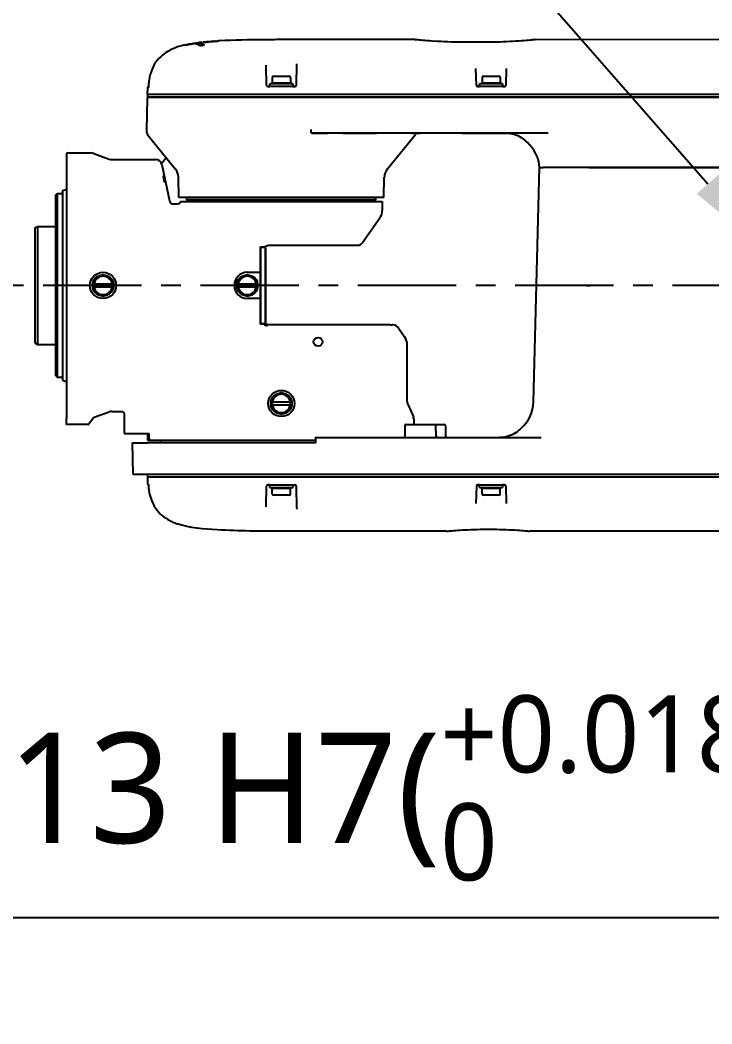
# Model space of a CAD drawing. Header units: millimetres. Extents: x 5828 to 6704, y 123 to 421.
# Drawn here: x 6382.14 to 6395.33, y 305.85 to 324.98 of the extents above; entities that cross this region are included whole.
import ezdxf
from ezdxf import colors
from ezdxf.entities.mleader import LeaderData, LeaderLine
from ezdxf.math import Vec2, Vec3

# ---------------------------------------------------------------- set-up
doc = ezdxf.new("R2010")
doc.units = ezdxf.units.MM
doc.linetypes.add('CENTER', pattern=[0.6, 0.375, -0.075, 0.075, -0.075])
doc.layers.add('外形图', color=7, linetype='Continuous')
doc.styles.add('微软雅黑', font='msyh.ttc', dxfattribs={"height": 2.1})

msp = doc.modelspace()

# ---------------------------------------------------------------- linework, layer by layer
at = {"layer": '外形图', "linetype": 'Continuous'}
for p, q in [((6385.3658, 324.5256), (6385.3655, 324.5254)), ((6385.3657, 324.5255), (6385.3657, 324.5212)), ((6385.4595, 324.5373), (6385.45, 324.5357)), ((6385.4595, 324.5412), (6385.4595, 324.5373)), ((6385.4636, 324.5379), (6385.4595, 324.5373)), ((6385.5708, 324.545), (6385.5708, 324.5197)), ((6385.6125, 324.562), (6385.6033, 324.5609)), ((6385.7336, 324.5694), (6385.7212, 324.5684)), ((6385.728, 324.5724), (6385.728, 324.569)), ((6385.7604, 324.5716), (6385.7336, 324.5694)), ((6385.7747, 324.5727), (6385.7604, 324.5716)), ((6385.7821, 324.5733), (6385.7747, 324.5727)), ((6385.7767, 324.5752), (6385.7819, 324.5756)), ((6385.7913, 324.5741), (6385.7821, 324.5733)), ((6385.8071, 324.5754), (6385.7913, 324.5741)), ((6385.8365, 324.5778), (6385.8071, 324.5754)), ((6385.8428, 324.5783), (6385.8365, 324.5778)), ((6385.8427, 324.5818), (6385.8427, 324.5783)), ((6385.8479, 324.5822), (6385.8592, 324.583)), ((6385.8592, 324.583), (6385.8698, 324.5837)), ((6389.6711, 324.611), (6387.1208, 324.611)), ((6389.6711, 324.611), (6389.6903, 324.6098)), ((6389.7122, 324.6072), (6389.6903, 324.6098)), ((6389.6903, 324.6098), (6389.6904, 324.6098)), ((6389.8539, 324.5933), (6389.8149, 324.5967)), ((6389.8967, 324.5897), (6389.8529, 324.5933)), ((6389.9437, 324.5861), (6389.8954, 324.5898)), ((6389.9947, 324.5825), (6389.9422, 324.5862)), ((6390.0492, 324.5791), (6389.9928, 324.5827)), ((6390.107, 324.5758), (6390.047, 324.5792)), ((6390.1676, 324.5728), (6390.1044, 324.5759)), ((6390.2305, 324.5702), (6390.1646, 324.573)), ((6390.2953, 324.5679), (6390.2272, 324.5703)), ((6390.3617, 324.5661), (6390.2916, 324.568)), ((6390.429, 324.5648), (6390.3576, 324.5662)), ((6390.497, 324.564), (6390.4247, 324.5648)), ((6390.5601, 324.5637), (6390.4923, 324.564)), ((6390.5708, 324.5637), (6390.497, 324.564)), ((6391.0816, 324.5637), (6390.5708, 324.5637)), ((6391.9422, 324.6088), (6391.9294, 324.6073)), ((6391.9514, 324.6099), (6391.9422, 324.6088)), ((6391.9514, 324.6099), (6391.9513, 324.6099)), ((6391.9706, 324.6111), (6391.9514, 324.6099)), ((6399.6208, 324.6104), (6391.9706, 324.6111)), ((6385.0859, 324.4503), (6385.0672, 324.442)), ((6385.2708, 324.5062), (6385.2708, 324.5064)), ((6385.3557, 324.5194), (6385.3343, 324.5156)), ((6385.3657, 324.5212), (6385.3557, 324.5194)), ((6385.3795, 324.5237), (6385.3657, 324.5212)), ((6385.6202, 324.5024), (6385.6218, 324.5016)), ((6384.778, 324.2441), (6384.776, 324.2421)), ((6384.8209, 324.2867), (6384.7998, 324.2667)), ((6387.4123, 324.1521), (6387.4015, 323.7402)), ((6386.8402, 323.7402), (6386.8302, 324.1233)), ((6390.8402, 323.7402), (6390.8318, 324.0594)), ((6391.41, 324.0644), (6391.4015, 323.7402)), ((6384.5894, 323.7622), (6384.5887, 323.7403)), ((6386.9008, 323.7159), (6386.9008, 323.7659)), ((6387.3408, 323.7659), (6386.9008, 323.7659)), ((6386.9107, 323.7694), (6386.9483, 323.7831)), ((6386.9483, 323.8884), (6386.9483, 323.7831)), ((6387.2933, 323.7831), (6386.9483, 323.7831)), ((6386.9733, 323.9134), (6387.2683, 323.9134)), ((6387.2933, 323.8884), (6387.2933, 323.7831)), ((6387.331, 323.7694), (6387.2933, 323.7831)), ((6387.3408, 323.7659), (6387.3408, 323.7159)), ((6390.9008, 323.7159), (6390.9008, 323.7659)), ((6391.3408, 323.7659), (6390.9008, 323.7659)), ((6390.9107, 323.7694), (6390.9483, 323.7831)), ((6390.9483, 323.8884), (6390.9483, 323.7831)), ((6391.2933, 323.7831), (6390.9483, 323.7831)), ((6390.9733, 323.9134), (6391.2683, 323.9134)), ((6391.2933, 323.8884), (6391.2933, 323.7831)), ((6391.331, 323.7694), (6391.2933, 323.7831)), ((6391.3408, 323.7659), (6391.3408, 323.7159)), ((6384.568, 323.6866), (6384.5648, 323.5659)), ((6384.5869, 323.7126), (6384.5861, 323.7065)), ((6384.5887, 323.7403), (6384.5882, 323.7291)), ((6387.3765, 323.7159), (6386.8652, 323.7159)), ((6386.8706, 323.7159), (6386.9008, 323.7159)), ((6387.3408, 323.7159), (6386.9008, 323.7159)), ((6387.3421, 323.7159), (6387.3765, 323.7159)), ((6391.3765, 323.7159), (6390.8652, 323.7159)), ((6390.8706, 323.7159), (6390.9008, 323.7159)), ((6391.3408, 323.7159), (6390.9008, 323.7159)), ((6391.3421, 323.7159), (6391.3765, 323.7159)), ((6384.5644, 323.4988), (6384.5482, 322.8794)), ((6401.2451, 323.5659), (6384.5648, 323.5659)), ((6384.5649, 323.5659), (6384.5649, 323.5309)), ((6405.3122, 323.5159), (6384.5804, 323.5159)), ((6384.5819, 323.5159), (6405.1545, 323.5159)), ((6384.6958, 323.5159), (6384.7584, 323.5159)), ((6384.8912, 323.5159), (6386.6949, 323.5159)), ((6386.7734, 323.5159), (6386.7776, 323.5159)), ((6386.806, 323.5159), (6386.8247, 323.5159)), ((6386.9958, 323.5159), (6387.041, 323.5159)), ((6387.2447, 323.5159), (6387.2458, 323.5159)), ((6387.5089, 323.5159), (6390.8125, 323.5159)), ((6390.9958, 323.5159), (6391.041, 323.5159)), ((6391.2447, 323.5159), (6391.2458, 323.5159)), ((6391.3258, 323.5159), (6391.4395, 323.5159)), ((6391.4792, 323.5159), (6395.3302, 323.5159)), ((6392.2078, 322.8261), (6387.6936, 322.8261)), ((6387.6936, 322.8261), (6387.9995, 322.8261)), ((6388.291, 322.8261), (6388.9375, 322.8261)), ((6389.6037, 322.8261), (6389.761, 322.8261)), ((6390.5708, 322.8261), (6391.4692, 322.8261)), ((6391.4812, 322.8226), (6391.5209, 322.8165)), ((6384.5804, 322.7847), (6385.1014, 322.1424)), ((6389.1402, 322.1424), (6389.6724, 322.7983)), ((6391.7499, 322.7046), (6391.7748, 322.6833)), ((6383.0208, 322.4444), (6383.0208, 317.4171)), ((6383.0458, 322.4511), (6383.4944, 322.4511)), ((6383.5457, 322.442), (6383.8394, 322.3351)), ((6383.8907, 322.3261), (6384.7243, 322.3261)), ((6384.8407, 322.2564), (6384.9167, 322.3557)), ((6384.8409, 322.2317), (6384.9881, 321.539)), ((6391.9288, 317.7078), (6392.0458, 322.1761)), ((6392.0458, 322.1761), (6392.1143, 322.1761)), ((6392.0458, 322.1761), (6392.1143, 322.1761)), ((6392.9851, 322.1761), (6392.1143, 322.1761)), ((6392.9851, 322.1761), (6392.1143, 322.1761)), ((6405.7866, 322.1761), (6392.9851, 322.1761)), ((6392.9851, 322.1761), (6406.4958, 322.1761)), ((6385.1674, 321.6011), (6385.1572, 321.9915)), ((6389.0742, 321.6011), (6389.0844, 321.9915)), ((6382.8208, 321.6511), (6382.8458, 321.6761)), ((6382.8458, 321.6761), (6382.8458, 318.1789)), ((6382.8458, 321.6761), (6382.9308, 321.6761)), ((6382.9458, 321.7199), (6382.9458, 318.1323)), ((6382.9545, 321.7335), (6383.0208, 321.7644)), ((6382.8208, 318.204), (6382.8208, 321.6511)), ((6385.1458, 321.4761), (6385.0658, 321.4761)), ((6389.0742, 321.6011), (6385.1674, 321.6011)), ((6385.1958, 321.5261), (6389.0458, 321.5261)), ((6385.3208, 321.5561), (6385.3208, 321.6011)), ((6385.3358, 321.5411), (6385.3208, 321.5561)), ((6388.9208, 321.5561), (6385.3208, 321.5561)), ((6385.3208, 321.5411), (6385.3208, 321.5261)), ((6388.9208, 321.5411), (6385.3208, 321.5411)), ((6388.9058, 321.5411), (6388.9208, 321.5561)), ((6388.9208, 321.5561), (6388.9208, 321.6011)), ((6388.9208, 321.5411), (6388.9208, 321.5261)), ((6389.0458, 321.5261), (6389.0458, 321.3548)), ((6389.0007, 321.2116), (6388.6685, 320.7373)), ((6382.4208, 321.0222), (6382.4708, 321.0511)), ((6382.4208, 321.0222), (6382.4208, 318.83)), ((6382.4708, 321.0511), (6382.4708, 318.8011)), ((6382.4708, 321.0511), (6382.8058, 321.0511)), ((6386.7208, 319.1886), (6386.7208, 320.6636)), ((6386.7208, 320.6636), (6386.8056, 320.6636)), ((6386.7208, 320.6411), (6386.7308, 320.6511)), ((6386.7308, 319.2011), (6386.7308, 320.6511)), ((6386.8108, 320.6511), (6386.7308, 320.6511)), ((6386.8108, 320.6511), (6386.8108, 319.2011)), ((6386.8208, 320.6411), (6386.8108, 320.6511)), ((6386.8208, 320.6411), (6386.8208, 319.2111)), ((6386.8769, 320.6911), (6388.5798, 320.6911)), ((6383.7208, 320.1282), (6383.5458, 320.0271)), ((6383.8958, 320.0271), (6383.7208, 320.1282)), ((6386.4708, 320.1282), (6386.2958, 320.0271)), ((6386.4708, 320.1761), (6386.7132, 320.1761)), ((6386.6458, 320.0271), (6386.4708, 320.1282)), ((6383.5458, 320.0271), (6383.5458, 319.825)), ((6383.5458, 319.9561), (6383.8958, 319.9561)), ((6383.8958, 319.825), (6383.8958, 320.0271)), ((6386.2958, 320.0271), (6386.2958, 319.825)), ((6386.2958, 319.9561), (6386.6458, 319.9561)), ((6386.6458, 319.825), (6386.6458, 320.0271)), ((6383.8958, 319.8961), (6383.5458, 319.8961)), ((6383.5458, 319.825), (6383.7208, 319.724)), ((6383.7208, 319.724), (6383.8958, 319.825)), ((6386.6458, 319.8961), (6386.2958, 319.8961)), ((6386.2958, 319.825), (6386.4708, 319.724)), ((6386.4708, 319.724), (6386.6458, 319.825)), ((6386.7132, 319.6761), (6386.4708, 319.6761)), ((6386.7208, 319.2111), (6386.7308, 319.2011)), ((6386.8269, 319.1886), (6386.7208, 319.1886)), ((6386.7308, 319.2011), (6386.8108, 319.2011)), ((6386.7708, 319.1886), (6386.7708, 319.2011)), ((6386.8208, 319.2111), (6386.8108, 319.2011)), ((6389.1999, 319.1761), (6386.8769, 319.1761)), ((6389.3556, 319.1121), (6389.4757, 318.9405)), ((6382.4208, 318.83), (6382.4708, 318.8011)), ((6382.4708, 318.8011), (6382.8058, 318.8011)), ((6389.5208, 317.7159), (6389.5208, 318.7974)), ((6382.8208, 318.204), (6382.8236, 318.2012)), ((6382.8236, 318.2012), (6382.8264, 318.1984)), ((6382.8264, 318.1984), (6382.8292, 318.1957)), ((6382.8292, 318.1957), (6382.8319, 318.1929)), ((6382.8319, 318.1929), (6382.8347, 318.1901)), ((6382.8347, 318.1901), (6382.8375, 318.1873)), ((6382.8375, 318.1873), (6382.8403, 318.1845)), ((6382.8403, 318.1845), (6382.8431, 318.1817)), ((6382.8431, 318.1817), (6382.8458, 318.1789)), ((6382.8458, 318.1789), (6382.9308, 318.1789)), ((6382.9545, 318.1187), (6383.0208, 318.0877)), ((6387.1208, 317.8782), (6386.9458, 317.7771)), ((6387.2958, 317.7771), (6387.1208, 317.8782)), ((6386.9458, 317.7771), (6386.9458, 317.575)), ((6386.9458, 317.7061), (6387.2958, 317.7061)), ((6387.2958, 317.6461), (6386.9458, 317.6461)), ((6387.2958, 317.575), (6387.2958, 317.7771)), ((6389.5288, 317.6768), (6389.6379, 317.4198)), ((6383.5521, 317.4125), (6383.8394, 317.517)), ((6383.8907, 317.5261), (6384.0708, 317.5261)), ((6384.1225, 317.4761), (6384.1208, 317.4761)), ((6384.1225, 317.4761), (6384.1225, 317.1011)), ((6386.9458, 317.575), (6387.1208, 317.474)), ((6387.1208, 317.474), (6387.2958, 317.575)), ((6383.0208, 317.4171), (6383.0208, 317.3899)), ((6383.0208, 317.278), (6383.0208, 317.3898)), ((6383.2958, 317.278), (6383.0208, 317.278)), ((6383.3265, 317.2778), (6383.3238, 317.2778)), ((6383.3282, 317.2778), (6383.3265, 317.2778)), ((6383.3767, 317.2767), (6383.3755, 317.2768)), ((6383.3779, 317.2767), (6383.3767, 317.2767)), ((6383.3958, 317.2761), (6383.3909, 317.2763)), ((6383.4383, 317.2761), (6383.3958, 317.2761)), ((6383.5405, 317.4039), (6383.4503, 317.2822)), ((6389.5007, 317.2761), (6390.2237, 317.2761)), ((6389.6458, 317.3807), (6389.6458, 317.2761)), ((6384.1225, 317.1011), (6384.6024, 317.1011)), ((6384.5708, 317.1011), (6384.5708, 316.9761)), ((6384.6024, 317.0132), (6384.6024, 317.1011)), ((6389.4757, 317.2515), (6389.4722, 317.0506)), ((6390.0713, 317.0506), (6390.0678, 317.2515)), ((6390.2487, 317.2515), (6390.2522, 317.0506)), ((6391.6895, 317.1988), (6391.676, 317.1868)), ((6391.6943, 317.203), (6391.6896, 317.1989)), ((6384.2726, 316.9261), (6384.2883, 316.3261)), ((6384.2726, 316.9261), (6384.2803, 316.9261)), ((6384.2803, 316.9261), (6384.5748, 316.9261)), ((6384.5708, 316.9761), (6387.7708, 316.9761)), ((6387.7708, 316.9261), (6384.5748, 316.9261)), ((6384.8208, 316.9261), (6384.8208, 316.9761)), ((6387.7708, 317.0259), (6387.7708, 316.9543)), ((6387.7708, 316.9543), (6387.7708, 316.9261)), ((6387.7711, 317.0261), (6392.0782, 317.0261)), ((6391.2815, 317.0261), (6391.2781, 317.0261)), ((6391.3071, 317.0268), (6391.2815, 317.0261)), ((6384.2883, 316.3261), (6384.2951, 316.3261)), ((6384.2951, 316.3261), (6401.1133, 316.3261)), ((6384.5651, 316.3111), (6384.5651, 316.2789)), ((6384.5651, 316.2761), (6384.5686, 316.1407)), ((6384.5651, 316.2761), (6397.6726, 316.2761)), ((6384.5864, 316.1261), (6384.5837, 316.1261)), ((6384.586, 316.1407), (6384.5875, 316.0896)), ((6386.8995, 316.1261), (6386.8652, 316.1261)), ((6386.8652, 316.1261), (6387.3765, 316.1261)), ((6386.9008, 316.0761), (6386.9008, 316.1261)), ((6386.9008, 316.1261), (6387.1081, 316.1261)), ((6387.3408, 316.1261), (6387.3408, 316.0761)), ((6390.8995, 316.1261), (6390.8652, 316.1261)), ((6390.8652, 316.1261), (6391.3765, 316.1261)), ((6390.9008, 316.0761), (6390.9008, 316.1261)), ((6390.9008, 316.1261), (6391.3408, 316.1261)), ((6391.3408, 316.1261), (6391.3408, 316.0761)), ((6391.371, 316.1261), (6391.3408, 316.1261)), ((6386.8299, 315.7069), (6386.8402, 316.1017)), ((6386.9008, 316.0761), (6387.3408, 316.0761)), ((6386.9107, 316.0725), (6386.9483, 316.0588)), ((6386.9483, 315.9536), (6386.9483, 316.0588)), ((6386.9483, 316.0588), (6387.2933, 316.0588)), ((6387.2683, 315.9286), (6386.9733, 315.9286)), ((6387.331, 316.0725), (6387.2933, 316.0588)), ((6387.2933, 315.9536), (6387.2933, 316.0588)), ((6387.4015, 316.1017), (6387.4125, 315.6811)), ((6390.8402, 316.1017), (6390.8316, 315.7727)), ((6390.9008, 316.0761), (6391.3408, 316.0761)), ((6390.9107, 316.0725), (6390.9483, 316.0588)), ((6390.9483, 315.9536), (6390.9483, 316.0588)), ((6390.9483, 316.0588), (6391.2933, 316.0588)), ((6391.2683, 315.9286), (6390.9733, 315.9286)), ((6391.331, 316.0725), (6391.2933, 316.0588)), ((6391.2933, 315.9536), (6391.2933, 316.0588)), ((6391.4015, 316.1017), (6391.4102, 315.7684)), ((6385.1279, 315.3837), (6385.1304, 315.3827)), ((6390.2716, 315.2411), (6387.1208, 315.2411)), ((6390.2716, 315.2411), (6390.289, 315.2422)), ((6390.289, 315.2422), (6390.2978, 315.2431)), ((6390.289, 315.2422), (6390.289, 315.2422)), ((6390.2978, 315.2431), (6390.3272, 315.2461)), ((6391.8145, 315.246), (6391.8439, 315.243)), ((6391.8291, 315.2445), (6391.8527, 315.2421)), ((6391.8509, 315.2423), (6391.8526, 315.2421)), ((6391.8527, 315.2421), (6391.8526, 315.2421)), ((6391.87, 315.2411), (6391.8527, 315.2421)), ((6399.6208, 315.2418), (6391.87, 315.2411))]:
    msp.add_line(p, q, dxfattribs=at)
at = {"layer": '外形图', "linetype": 'CENTER', "ltscale": 5}
msp.add_line((6435.4549, 319.9261), (6380.3386, 319.9261), dxfattribs=at)
at = {"layer": '外形图', "linetype": 'Continuous'}
for points in [[(6389.8156, 324.5967), (6389.7817, 324.5999), (6389.7533, 324.6027), (6389.7301, 324.6052), (6389.7121, 324.6072)], [(6389.7822, 324.5998), (6389.7537, 324.6027), (6389.7303, 324.6052), (6389.7122, 324.6072)], [(6391.9295, 324.6073), (6391.9115, 324.6053), (6391.8883, 324.6028), (6391.86, 324.6), (6391.8267, 324.5968), (6391.7887, 324.5934), (6391.7462, 324.5899), (6391.6995, 324.5863), (6391.6488, 324.5827), (6391.5946, 324.5793), (6391.5373, 324.576), (6391.477, 324.573), (6391.4145, 324.5703), (6391.35, 324.5681), (6391.284, 324.5662), (6391.217, 324.5649), (6391.1493, 324.564), (6391.0816, 324.5637)], [(6385.0672, 324.442), (6385.046, 324.4323), (6385.0224, 324.4209), (6384.9969, 324.4077), (6384.9697, 324.3928), (6384.941, 324.3759), (6384.9115, 324.3569), (6384.8814, 324.3359), (6384.8511, 324.3125), (6384.8209, 324.2867)], [(6385.1256, 324.4668), (6385.1152, 324.4626), (6385.102, 324.4572), (6385.0859, 324.4503)], [(6385.139, 324.4721), (6385.1375, 324.4715), (6385.1256, 324.4668)], [(6384.7998, 324.2667), (6384.7792, 324.2455), (6384.7499, 324.2113), (6384.7226, 324.1743), (6384.6976, 324.1344), (6384.6749, 324.0918), (6384.6548, 324.0467), (6384.6371, 323.9993), (6384.622, 323.9499), (6384.6091, 323.8987), (6384.5976, 323.8418)], [(6384.5912, 323.794), (6384.5898, 323.773), (6384.5894, 323.7622)], [(6384.5976, 323.8418), (6384.5965, 323.8356), (6384.5935, 323.8148), (6384.5912, 323.794)], [(6384.5861, 323.7065), (6384.5857, 323.704), (6384.5854, 323.7019), (6384.5851, 323.7003), (6384.5848, 323.6992), (6384.5847, 323.6989)], [(6384.5882, 323.7291), (6384.5879, 323.7245), (6384.5876, 323.7202), (6384.5873, 323.7163), (6384.5869, 323.7126)], [(6384.5649, 323.5309), (6384.5651, 323.5288), (6384.5657, 323.5262), (6384.5667, 323.5237), (6384.5682, 323.5215), (6384.5701, 323.5195), (6384.5722, 323.518), (6384.5747, 323.5168), (6384.5772, 323.5161), (6384.5799, 323.5159)], [(6391.4187, 322.8261), (6391.4402, 322.8257), (6391.4812, 322.8226)], [(6391.5209, 322.8165), (6391.5589, 322.8075), (6391.5952, 322.7958), (6391.6294, 322.7817), (6391.6615, 322.7654), (6391.6919, 322.7473), (6391.7203, 322.7276), (6391.7469, 322.707), (6391.7721, 322.6857), (6391.7963, 322.6641), (6391.8082, 322.6533)], [(6384.0708, 317.5261), (6384.0777, 317.5256), (6384.0839, 317.5243), (6384.0899, 317.5223), (6384.0956, 317.5195), (6384.1009, 317.516), (6384.1057, 317.5119), (6384.11, 317.5072), (6384.1136, 317.502), (6384.1165, 317.4964), (6384.1187, 317.4904), (6384.1202, 317.4843), (6384.1208, 317.478), (6384.1208, 317.4761)], [(6391.676, 317.1868), (6391.6508, 317.1652), (6391.6242, 317.1439), (6391.5961, 317.1234), (6391.5661, 317.104), (6391.5342, 317.0862), (6391.5005, 317.0703), (6391.465, 317.0564), (6391.4276, 317.045)], [(6387.7711, 317.0261), (6387.771, 317.0261), (6387.7709, 317.0261), (6387.7709, 317.026), (6387.7709, 317.026), (6387.7708, 317.0259), (6387.7708, 317.0259)], [(6391.4276, 317.045), (6391.3886, 317.0362), (6391.3483, 317.0301), (6391.3071, 317.0268)], [(6384.5853, 316.1261), (6384.5855, 316.1241), (6384.5858, 316.1218), (6384.586, 316.1192), (6384.5863, 316.1164), (6384.5865, 316.1135), (6384.5867, 316.1104), (6384.5869, 316.1071)], [(6390.3272, 315.2461), (6390.3493, 315.2481), (6390.3761, 315.2505), (6390.4074, 315.2532), (6390.443, 315.256), (6390.4828, 315.2589), (6390.5264, 315.2619), (6390.5736, 315.2648), (6390.6241, 315.2676), (6390.6775, 315.2702), (6390.7335, 315.2725), (6390.7917, 315.2746), (6390.8518, 315.2763), (6390.9134, 315.2776), (6390.976, 315.2785), (6391.0392, 315.279), (6391.1027, 315.279), (6391.166, 315.2785), (6391.2286, 315.2776), (6391.2901, 315.2763), (6391.3503, 315.2746), (6391.4085, 315.2725), (6391.4645, 315.2701), (6391.5179, 315.2675), (6391.5683, 315.2647), (6391.6155, 315.2618), (6391.6591, 315.2588), (6391.6988, 315.2559), (6391.7344, 315.2531), (6391.7657, 315.2505), (6391.7925, 315.2481), (6391.8145, 315.246)]]:
    msp.add_lwpolyline(points, dxfattribs=at)
for centre, radius in [((6383.7208, 319.9261), 0.25), ((6383.7208, 319.9261), 0.2021), ((6386.4708, 319.9261), 0.2021), ((6387.8208, 318.8511), 0.085), ((6387.1208, 317.6761), 0.25), ((6387.1208, 317.6761), 0.2021)]:
    msp.add_circle(centre, radius, dxfattribs=at)
for centre, radius, start, end in [((6385.4433, 323.9513), 0.5789, 97.6212, 98.16391), ((6386.5638, 317.8187), 6.8088, 99.79362, 100.01626), ((6386.3235, 319.2047), 5.4021, 99.61759, 99.7835), ((6386.6939, 317.0135), 7.6243, 99.39015, 99.61091), ((6385.2543, 325.583), 1.0624, 279.90637, 280.30635), ((6385.3533, 325.0376), 0.5081, 280.32471, 280.67669), ((6386.0762, 320.3343), 4.253, 96.38482, 97.00891), ((6385.3858, 328.6068), 4.0523, 274.01825, 274.42247), ((6385.8308, 323.0171), 1.5583, 94.19095, 95.01117), ((6385.0211, 333.3655), 8.8249, 274.40057, 274.54973), ((6385.8109, 323.2835), 1.2911, 93.67935, 94.17685), ((6385.5718, 327.2346), 2.6673, 274.51791, 275.09471), ((6385.6635, 326.2129), 1.6415, 275.07644, 275.54669), ((6385.7489, 325.3291), 0.7536, 275.57373, 275.87231), ((6385.8542, 324.3378), 0.244, 93.66904, 94.31554), ((6385.1442, 333.0342), 8.4848, 274.72267, 274.94027), ((6386.0768, 321.6001), 2.9908, 93.79939, 93.96843), ((6385.3996, 330.0766), 5.5162, 274.94313, 275.16979), ((6385.5384, 328.538), 3.9713, 275.17511, 275.31439), ((6385.6402, 322.8468), 1.7009, 103.56153, 107.06327), ((6385.7203, 322.525), 2.0326, 102.62348, 103.63087), ((6384.0753, 331.5319), 7.1284, 279.95404, 280.1731), ((6385.4641, 323.8162), 0.7156, 98.71537, 100.46612), ((6385.448, 323.9184), 0.6121, 98.16393, 98.67828), ((6385.4048, 324.2525), 0.2901, 64.0735, 66.17408), ((6385.6831, 323.4935), 1.0317, 96.55635, 98.46201), ((6385.3948, 324.2319), 0.313, 62.1179, 64.0741), ((6385.6561, 323.7193), 0.8043, 96.08093, 96.48111), ((6385.4989, 324.2401), 0.2889, 65.19238, 69.36454), ((6385.8641, 323.0665), 1.4555, 99.32924, 100.11566), ((6386.3579, 320.039), 4.523, 98.90688, 99.28525), ((6386.9158, 323.7553), 0.015, 110, 135.55634), ((6386.9733, 323.8884), 0.025, 90, 180), ((6387.2683, 323.8884), 0.025, 0, 90), ((6387.3258, 323.7553), 0.015, 44.44366, 70), ((6390.9158, 323.7553), 0.015, 110, 135.55634), ((6390.9733, 323.8884), 0.025, 90, 180), ((6391.2683, 323.8884), 0.025, 0, 90), ((6391.3258, 323.7553), 0.015, 44.44366, 70), ((6384.598, 323.6859), 0.03, 111.54354, 178.49999), ((6386.8652, 323.7409), 0.025, 181.5, 270), ((6386.8652, 323.7409), 0.025, 220.92247, 230.7955), ((6386.8652, 323.7409), 0.025, 250.51262, 260.4352), ((6387.3765, 323.7409), 0.025, 270, 358.5), ((6387.3765, 323.7409), 0.025, 328.80755, 338.76281), ((6390.8652, 323.7409), 0.025, 181.5, 270), ((6390.8652, 323.7409), 0.025, 240.77893, 250.56779), ((6391.3765, 323.7409), 0.025, 270, 358.5), ((6384.5819, 323.4984), 0.0175, 90, 178.49997), ((6384.6924, 322.8756), 0.1443, 178.5, 219.05332), ((6389.7306, 322.7511), 0.075, 98.31816, 140.94668), ((6392.3813, 323.2839), 0.8521, 227.73879, 228.23207), ((6391.3476, 322.1261), 0.7, 4.09604, 48.25348), ((6383.0458, 322.4011), 0.05, 90, 120), ((6383.4944, 322.3011), 0.15, 70, 90), ((6383.8907, 322.4761), 0.15, 250, 270), ((6384.7243, 322.2069), 0.1192, 11.99999, 90), ((6384.9073, 321.9849), 0.25, 1.5, 39.05332), ((6389.3344, 321.9849), 0.25, 140.94668, 178.5), ((6382.9308, 321.6911), 0.015, 270, 0), ((6382.9608, 321.7199), 0.015, 115, 180), ((6385.0658, 321.5555), 0.0795, 192, 270), ((6388.7961, 321.3548), 0.2497, 325, 0), ((6382.8058, 321.0661), 0.015, 270, 0), ((6386.4708, 319.9261), 0.25, 90, 270), ((6383.7208, 319.9261), 0.175, 9.87089, 170.12911), ((6386.4708, 319.9261), 0.175, 9.87089, 170.12911), ((6383.7208, 319.9261), 0.175, 189.87089, 350.12911), ((6386.4708, 319.9261), 0.175, 189.87089, 350.12911), ((6389.2327, 319.0263), 0.1497, 82.05282, 86.33906), ((6382.8058, 318.7861), 0.015, 0, 90), ((6389.2714, 318.7974), 0.2494, 0, 35), ((6382.9308, 318.164), 0.0149, 82.28262, 89.97666), ((6382.9608, 318.1323), 0.015, 180, 245), ((6387.1208, 317.6761), 0.175, 9.87089, 170.12911), ((6387.1208, 317.6761), 0.175, 189.87089, 350.12911), ((6389.6208, 317.7159), 0.1, 180, 203), ((6391.2291, 317.7261), 0.7, 311.64975, 358.5), ((6383.8907, 317.3761), 0.15, 89.99882, 110), ((6383.2958, 314.6181), 2.6598, 89.39712, 89.99848), ((6383.2958, 314.626), 2.6519, 88.73196, 89.29958), ((6383.2956, 314.6194), 2.6585, 88.27804, 88.73135), ((6383.2956, 314.6212), 2.6567, 87.94433, 88.22529), ((6383.4383, 317.2911), 0.015, 270, 323.45173), ((6383.5606, 317.389), 0.025, 110, 143.45173), ((6389.5007, 317.2511), 0.025, 90, 179), ((6389.5458, 317.3807), 0.1, 0, 23), ((6390.0428, 317.2511), 0.025, 1, 90), ((6390.2237, 317.2511), 0.025, 1, 90), ((6389.4472, 317.0511), 0.025, 270.00001, 359), ((6390.0963, 317.0511), 0.025, 181, 269.99999), ((6390.2772, 317.0511), 0.025, 181, 269.99999), ((6384.5836, 316.1411), 0.015, 181.50002, 270), ((6386.8652, 316.1011), 0.025, 90, 178.5), ((6387.3765, 316.1011), 0.025, 1.5, 90), ((6390.8652, 316.1011), 0.025, 90, 178.5), ((6391.3765, 316.1011), 0.025, 1.5, 90), ((6386.9158, 316.0866), 0.015, 224.44366, 250), ((6386.9733, 315.9536), 0.025, 180, 270), ((6387.2683, 315.9536), 0.025, 270, 0), ((6387.3258, 316.0866), 0.015, 290, 315.55634), ((6390.9158, 316.0866), 0.015, 224.44366, 250), ((6390.9733, 315.9536), 0.025, 180, 270), ((6391.2683, 315.9536), 0.025, 270, 0), ((6391.3258, 316.0866), 0.015, 290, 315.55634), ((6385.3207, 316.1226), 0.7501, 227.15844, 232.67982), ((6385.6815, 316.7832), 1.505, 246.12402, 248.42029), ((6390.2716, 315.3911), 0.15, 276.66533, 284.49885), ((6391.87, 315.3911), 0.15, 255.49609, 263.32888)]:
    msp.add_arc(centre, radius, start, end, dxfattribs=at)
msp.add_ellipse((6389.2208, 319.1761), major_axis=(0.0209, 0), ratio=0.0174624, start_param=3.1125385, end_param=5.323859, dxfattribs=at)
for points, knots in [([(6385.3656, 324.5254), (6385.3653, 324.5251), (6385.3913, 324.526), (6385.3943, 324.5291), (6385.4081, 324.5314)], [0, 0, 0, 0, 0.0273935, 1, 1, 1, 1]), ([(6385.4081, 324.5314), (6385.413, 324.5323), (6385.4227, 324.5339), (6385.4324, 324.5356), (6385.4371, 324.5364)], [0, 0, 0, 0, 0.5109869, 1, 1, 1, 1]), ([(6385.4475, 324.5383), (6385.4508, 324.5389), (6385.4534, 324.5403), (6385.4595, 324.5404), (6385.4595, 324.5412)], [0, 0, 0, 0, 0.8150057, 1, 1, 1, 1]), ([(6385.5573, 324.555), (6385.5573, 324.5523), (6385.537, 324.5542), (6385.5288, 324.5488), (6385.5185, 324.547)], [0, 0, 0, 0, 0.2035239, 1, 1, 1, 1]), ([(6385.5708, 324.545), (6385.5759, 324.5438), (6385.586, 324.541), (6385.5958, 324.5377), (6385.6008, 324.5358)], [0, 0, 0, 0, 0.495198, 1, 1, 1, 1]), ([(6385.6299, 324.5627), (6385.6297, 324.5627), (6385.6294, 324.5628), (6385.6291, 324.5628), (6385.629, 324.5629)], [0, 0, 0, 0, 0.6278408, 1, 1, 1, 1]), ([(6385.6698, 324.5645), (6385.6644, 324.5641), (6385.6512, 324.5635), (6385.6378, 324.5619), (6385.6299, 324.5627)], [0, 0, 0, 0, 0.4007249, 1, 1, 1, 1]), ([(6385.728, 324.5724), (6385.7296, 324.5724), (6385.735, 324.5724), (6385.7403, 324.5727), (6385.744, 324.5729)], [0, 0, 0, 0, 0.2974353, 1, 1, 1, 1]), ([(6385.744, 324.5729), (6385.7489, 324.5731), (6385.7598, 324.5739), (6385.7707, 324.5747), (6385.7767, 324.5752)], [0, 0, 0, 0, 0.4457702, 1, 1, 1, 1]), ([(6385.826, 324.5795), (6385.8304, 324.5799), (6385.8426, 324.5775), (6385.8387, 324.5813), (6385.8386, 324.5812)], [0, 0, 0, 0, 0.9594122, 1, 1, 1, 1]), ([(6385.8786, 324.5843), (6385.8804, 324.5844), (6385.8834, 324.5846), (6385.8865, 324.5848), (6385.8878, 324.5849)], [0, 0, 0, 0, 0.5840192, 1, 1, 1, 1]), ([(6385.943, 324.588), (6385.943, 324.5851), (6385.9233, 324.5894), (6385.9157, 324.5847), (6385.9062, 324.5838)], [0, 0, 0, 0, 0.2327235, 1, 1, 1, 1]), ([(6387.1208, 324.611), (6387.0081, 324.611), (6386.6155, 324.6099), (6386.2226, 324.6041), (6385.943, 324.5884)], [0, 0, 0, 0, 0.2869633, 1, 1, 1, 1]), ([(6385.2712, 324.5059), (6385.2711, 324.5059), (6385.2709, 324.506), (6385.2708, 324.5061), (6385.2708, 324.5062)], [0, 0, 0, 0, 0.6402518, 1, 1, 1, 1]), ([(6385.3075, 324.5108), (6385.2985, 324.5093), (6385.2866, 324.5081), (6385.2742, 324.5052), (6385.2712, 324.5059)], [0, 0, 0, 0, 0.7448845, 1, 1, 1, 1]), ([(6385.3022, 324.5134), (6385.3075, 324.5146), (6385.3181, 324.5168), (6385.3288, 324.5189), (6385.3341, 324.5199)], [0, 0, 0, 0, 0.5000211, 1, 1, 1, 1]), ([(6385.569, 324.4921), (6385.5644, 324.4951), (6385.5553, 324.5008), (6385.5458, 324.5061), (6385.5411, 324.5086)], [0, 0, 0, 0, 0.50635, 1, 1, 1, 1]), ([(6385.5708, 324.5197), (6385.5759, 324.5185), (6385.586, 324.5157), (6385.5958, 324.5123), (6385.6008, 324.5105)], [0, 0, 0, 0, 0.495236, 1, 1, 1, 1]), ([(6387.6936, 322.8261), (6387.6865, 322.8261), (6387.6959, 322.8651), (6387.6895, 322.8809), (6387.6895, 322.8977)], [0, 0, 0, 0, 0.2964341, 1, 1, 1, 1]), ([(6384.8974, 321.892), (6384.8956, 321.892), (6384.8948, 321.9014), (6384.89, 321.9115), (6384.886, 321.932), (6384.8808, 321.9542), (6384.8769, 321.9763), (6384.8725, 321.9974), (6384.8731, 322.0069), (6384.8701, 322.017), (6384.8718, 322.017)], [0, 0, 0, 0, 0.0419356, 0.1522823, 0.3138036, 0.5027051, 0.6919496, 0.85353, 0.9619635, 1, 1, 1, 1]), ([(6384.8718, 322.017), (6384.8735, 322.017), (6384.8742, 322.0076), (6384.8789, 321.9975), (6384.8828, 321.977), (6384.888, 321.9548), (6384.892, 321.9327), (6384.8965, 321.9117), (6384.8962, 321.9021), (6384.899, 321.892), (6384.8974, 321.892)], [0, 0, 0, 0, 0.0415803, 0.1518117, 0.3134171, 0.5024261, 0.6917361, 0.8534129, 0.9619401, 1, 1, 1, 1]), ([(6385.1958, 321.5261), (6385.1958, 321.5133), (6385.1852, 321.4868), (6385.1586, 321.4761), (6385.1458, 321.4761)], [0, 0, 0, 0, 0.5000841, 1, 1, 1, 1]), ([(6392.9455, 319.9273), (6392.9492, 319.9273), (6392.9729, 319.9267), (6392.9966, 319.9265), (6393.0166, 319.9268)], [0, 0, 0, 0, 0.1551177, 1, 1, 1, 1]), ([(6389.2399, 319.1757), (6389.2389, 319.1758), (6389.2365, 319.1758), (6389.2342, 319.1758), (6389.2328, 319.1758)], [0, 0, 0, 0, 0.4374554, 1, 1, 1, 1]), ([(6389.2422, 319.1758), (6389.2424, 319.1757), (6389.2407, 319.1758), (6389.2405, 319.1757), (6389.2399, 319.1757)], [0, 0, 0, 0, 0.2359535, 1, 1, 1, 1]), ([(6387.4125, 315.6811), (6387.4126, 315.6775), (6387.4128, 315.6702), (6387.4128, 315.663), (6387.4126, 315.6594)], [0, 0, 0, 0, 0.5043363, 1, 1, 1, 1]), ([(6384.8659, 315.5261), (6384.8839, 315.5124), (6384.9492, 315.4668), (6385.0202, 315.43), (6385.0723, 315.407)], [0, 0, 0, 0, 0.2841852, 1, 1, 1, 1]), ([(6387.1208, 315.2411), (6386.7139, 315.2411), (6386.0504, 315.2445), (6385.3779, 315.3043), (6385.1304, 315.3827)], [0, 0, 0, 0, 0.610512, 1, 1, 1, 1])]:
    msp.add_open_spline(points, degree=3, knots=knots, dxfattribs=at)
for points in [[(6385.5185, 324.547), (6385.5002, 324.5439), (6385.4819, 324.541), (6385.4636, 324.5379)], [(6385.4822, 324.5316), (6385.5117, 324.5365), (6385.5412, 324.5413), (6385.5709, 324.5444)], [(6385.522, 324.5179), (6385.5091, 324.5235), (6385.4958, 324.5283), (6385.4822, 324.5316)], [(6385.6008, 324.5358), (6385.6206, 324.5283), (6385.6396, 324.5186), (6385.6577, 324.5075)], [(6385.629, 324.5629), (6385.6509, 324.5652), (6385.6727, 324.5675), (6385.6947, 324.5694)], [(6385.6085, 324.4994), (6385.5953, 324.497), (6385.5822, 324.4944), (6385.5692, 324.4914)], [(6388.5798, 320.6911), (6388.6132, 320.6911), (6388.6494, 320.71), (6388.6685, 320.7373)], [(6386.8056, 320.6636), (6386.8245, 320.6807), (6386.8514, 320.6911), (6386.8769, 320.6911)], [(6386.7132, 320.1761), (6386.7162, 320.1666), (6386.7187, 320.1569), (6386.7208, 320.1472)], [(6386.7208, 319.705), (6386.7187, 319.6952), (6386.7162, 319.6856), (6386.7132, 319.6761)], [(6386.7845, 319.1886), (6386.8036, 319.1698), (6386.8321, 319.1581), (6386.8589, 319.1581)], [(6386.8769, 319.1761), (6386.8597, 319.1761), (6386.8421, 319.1805), (6386.8269, 319.1886)], [(6389.3556, 319.1121), (6389.3327, 319.1448), (6389.2929, 319.1691), (6389.2534, 319.1746)], [(6382.9328, 318.1788), (6382.9378, 318.1781), (6382.9427, 318.1743), (6382.9447, 318.1697)], [(6382.9447, 318.1697), (6382.9454, 318.1679), (6382.9458, 318.1659), (6382.9458, 318.1639)], [(6382.9458, 318.1639), (6382.9458, 318.1659), (6382.9454, 318.1679), (6382.9447, 318.1697)], [(6384.6024, 317.0132), (6384.6024, 317.0008), (6384.6019, 316.9884), (6384.6002, 316.9761)], [(6384.5875, 316.0896), (6384.5883, 316.0632), (6384.5893, 316.0359), (6384.5985, 316.0111)], [(6384.5957, 316.0101), (6384.6243, 315.8501), (6384.6917, 315.6832), (6384.8107, 315.5727)]]:
    msp.add_open_spline(points, degree=3, dxfattribs=at)

# ---------------------------------------------------------------- leaders
at = {"layer": '外形图'}
ml = msp.add_multileader_mtext('Standard', dxfattribs=at)
ml.set_content('3×M5{\\A1;\\C256; depth12}', style='微软雅黑')
ml.set_leader_properties()
ml.build(insert=Vec2(0, 0))
ml.multileader.update_dxf_attribs({"text_left_attachment_type": 5, "text_right_attachment_type": 5, "dogleg_length": 0.15, "arrow_head_size": 1.7})
ctx = ml.context
ctx.base_point, ctx.char_height, ctx.arrow_head_size, ctx.landing_gap_size, ctx.plane_origin = Vec3(6369.6465, 327.8287), 2.1, 1.7, 0.3, Vec3(6396.2966, 319.6435)
ctx.left_attachment, ctx.right_attachment, ctx.text_align_type = 5, 5, 2
notes = []
notes.append((ctx, [(0, (1, 1, 0), (6390.0313, 327.8287), (-1, 0), 0.15, [(0, [(6396.3708, 320.5761)], 0, [])])]))
ctx.mtext.insert, ctx.mtext.alignment, ctx.mtext.flow_direction = Vec3(6389.5813, 330.738), 3, 5
ml = msp.add_multileader_mtext('Standard', dxfattribs=at)
ml.set_content('\\A1;2×{\\C256;Φ}13 H7({\\H0.7x;\\S+0.018^ 0;}) trough    ', style='微软雅黑')
ml.set_leader_properties()
ml.build(insert=Vec2(0, 0))
ml.multileader.update_dxf_attribs({"text_left_attachment_type": 5, "text_right_attachment_type": 5, "dogleg_length": 1.7894, "arrow_head_size": 1.7})
ctx = ml.context
ctx.base_point, ctx.char_height, ctx.arrow_head_size, ctx.landing_gap_size, ctx.plane_origin = Vec3(6374.7132, 307.8701), 2.1, 1.7, 0.375, Vec3(6478.3825, 325.906)
ctx.left_attachment, ctx.right_attachment, ctx.text_align_type = 5, 5, 2
notes.append((ctx, [(0, (1, 1, 0), (6408.6697, 307.8701), (-1, 0), 1.7894, [(0, [(6415.2708, 315.2261)], 0, [])])]))
ctx.mtext.insert, ctx.mtext.width, ctx.mtext.alignment, ctx.mtext.flow_direction = Vec3(6406.5052, 312.1127), 33.537697, 3, 5
for ctx, leaders in notes:
    for number, flags, end, landing, length, lines in leaders:
        leader = LeaderData()
        leader.index, (leader.has_last_leader_line, leader.has_dogleg_vector, leader.attachment_direction) = number, flags
        leader.last_leader_point, leader.dogleg_vector, leader.dogleg_length = Vec3(end), Vec3(landing), length
        for number, points, colour, breaks in lines:
            line = LeaderLine()
            line.index, line.vertices, line.color, line.breaks = number, Vec3.list(points), colors.encode_raw_color(colour), breaks
            leader.lines.append(line)
        ctx.leaders.append(leader)

doc.saveas('drawing.dxf')
